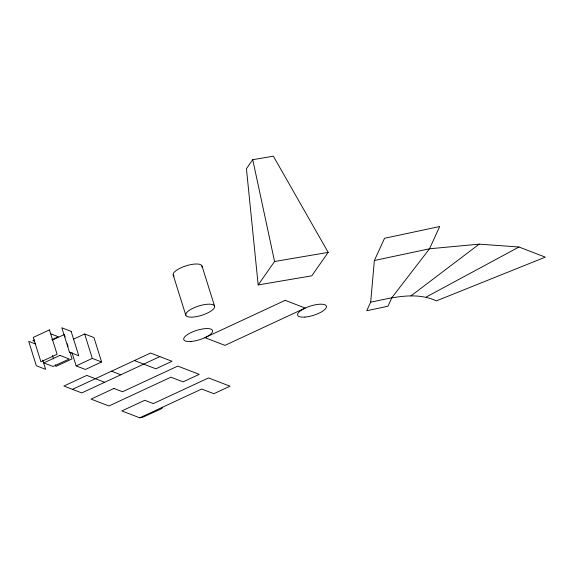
<?xml version="1.0" encoding="UTF-8"?>
<svg xmlns="http://www.w3.org/2000/svg" width="574" height="574" viewBox="0 0 574 574"><rect width="100%" height="100%" fill="white"/><g stroke="black" fill="none" stroke-linecap="round" stroke-linejoin="round"><path stroke-width="0.86" d="M370.668 302.175L374.377 260.51L384.537 238.275L439.684 226.543L429.524 248.779L391.877 297.662L387.967 306.215L366.757 310.728L370.668 302.175C391.934 297.806 415.662 291.248 436.405 300.876L545.3 257.138L518.982 247.014L479.204 244.137L429.524 248.779L374.377 260.51M162.636 407.174L161.768 408.602L142.969 417.147L139.747 417.815L121.846 410.934L144.741 400.293L153.33 403.594L208.534 377.936L230.009 386.194L213.851 393.707L201.682 389.029L139.747 417.815M252.739 159.687L246.433 168.699L258.171 284.934L311.79 275.821L328.192 252.388L273.36 156.185L252.739 159.687L274.573 261.5L258.171 284.934M410.984 295.875L479.204 244.137M426.281 296.98L518.982 247.014M34.44 339.908L32.826 340.662L34.375 341.257M51.825 339.729L58.29 336.73L50.534 333.745M52.27 340.131L64.388 334.498L65.185 337.024M73.343 339.241L84.651 333.982L93.957 337.562L101.605 361.964L85.447 369.477L76.141 365.896L71.922 352.436M76.141 365.896L92.299 358.384L101.605 361.964M72.46 389.344L150.553 353.039L172.028 361.304L155.87 368.809L134.395 360.551M159.859 356.619L81.766 392.925L63.872 386.037L86.76 375.396L104.655 382.284M274.573 261.5L328.192 252.388M111.507 371.191L120.813 374.772M35.681 344.048L28.7 341.358L36.349 365.76L45.655 369.34L42.749 360.085M201.991 265.992L214.59 306.179A15.082 4.886 -17.4 0 1 194.191 316.97A15.082 4.886 -17.4 0 1 191.781 308.855A15.082 4.886 -17.4 0 1 214.59 306.179M173.19 274.968L185.789 315.155M84.651 333.982L92.299 358.384M67.294 343.754L68.084 346.28M69.928 352.171L72.037 358.901L55.879 366.413L55.355 364.727M52.449 355.471L53.504 358.836M174.166 276.101A15.082 4.886 -17.4 0 1 185.689 265.956A15.082 4.886 -17.4 0 1 201.962 267.089M49.443 329.892L33.285 337.404L40.933 361.807L57.091 354.294L49.443 329.892M59.954 355.399L43.796 362.904L53.102 366.485L69.26 358.98L59.954 355.399M285.185 300.346L204.925 337.656L224.965 345.369L305.232 308.059L285.185 300.346M113.961 388.454L91.065 399.095L108.967 405.976L170.901 377.183L183.07 381.868L199.228 374.356L177.753 366.097L122.549 391.755L113.961 388.454M71.126 331.37L61.82 327.79L69.461 352.192L78.767 355.772L71.126 331.37M191.042 341.451A15.082 4.886 -17.4 0 0 212.602 330.968A15.082 4.886 -17.4 0 0 190.755 332.712A15.082 4.886 -17.4 0 0 191.042 341.451M304.93 317.078A15.082 4.886 -17.4 0 0 326.484 306.595A15.082 4.886 -17.4 0 0 304.643 308.338A15.082 4.886 -17.4 0 0 304.93 317.078"/></g></svg>
